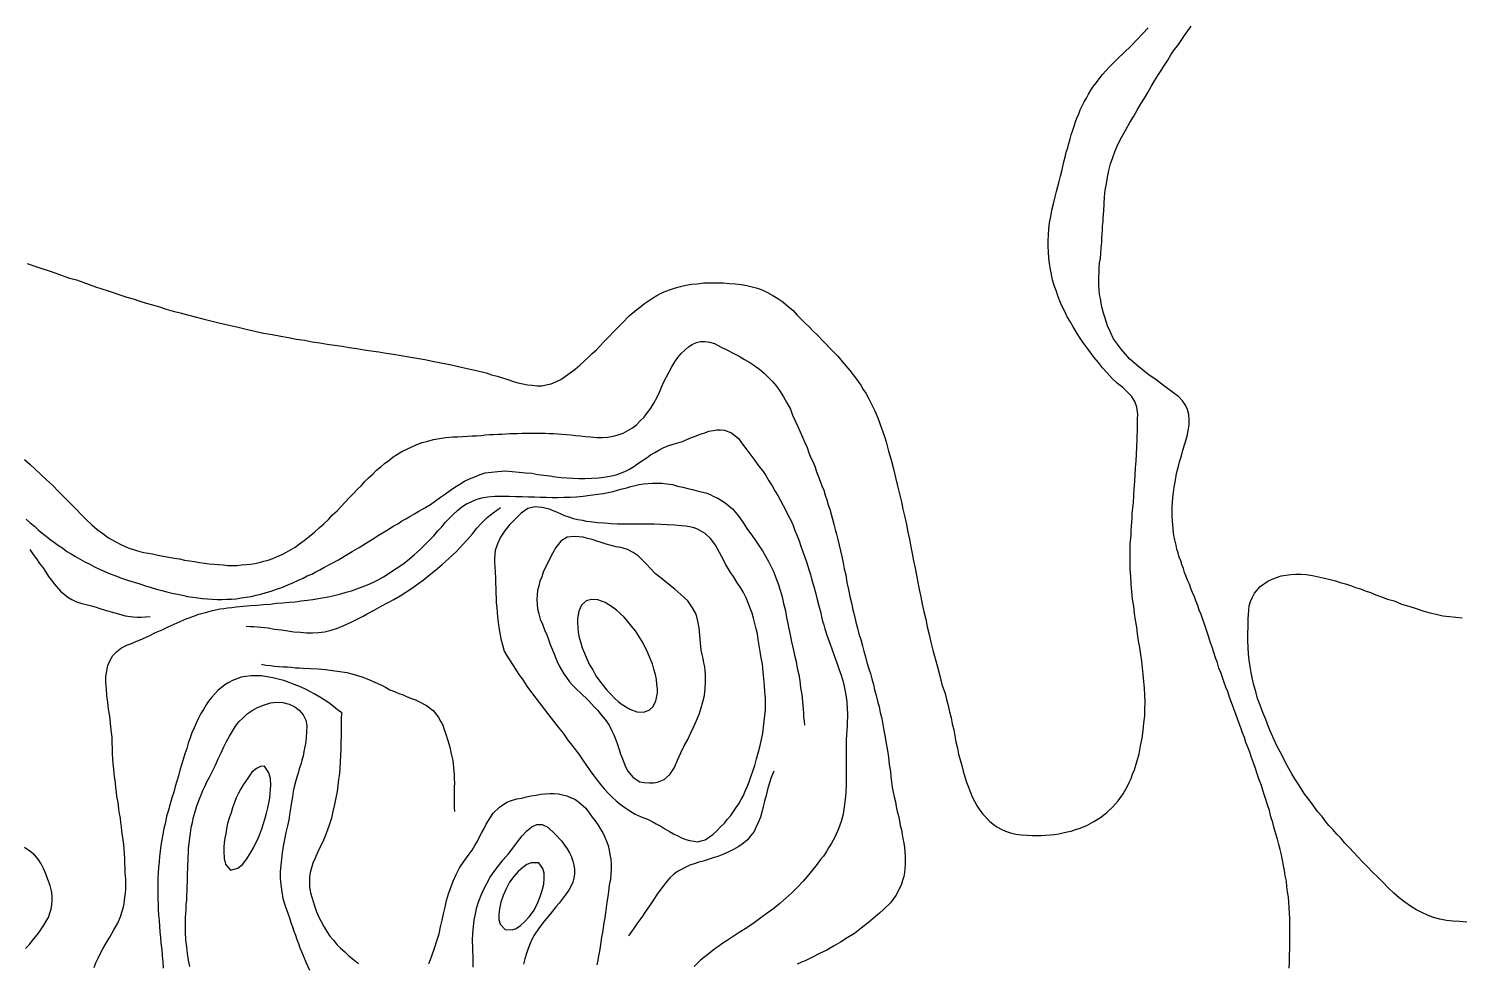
# Model space of a CAD drawing. Header units: inches. Extents: x 401374 to 405300, y 6332180 to 6336621.
# Drawn here: x 403491.3 to 403869.3, y 6334840.5 to 6335087.1 of the extents above; entities that cross this region are included whole.
import ezdxf

# ---------------------------------------------------------------- set-up
doc = ezdxf.new("R2010")
doc.units = ezdxf.units.IN
doc.header["$MEASUREMENT"] = 0

msp = doc.modelspace()

# ---------------------------------------------------------------- linework, layer by layer
for points in [[(403490.9, 6335025.1), (403492.9, 6335024.4), (403494.8, 6335023.8), (403496.7, 6335023.2), (403498.5, 6335022.6), (403500.4, 6335021.9), (403502.1, 6335021.3), (403503.9, 6335020.8), (403505.6, 6335020.2), (403507.3, 6335019.6), (403508.9, 6335019), (403510.6, 6335018.5), (403512.3, 6335017.9), (403513.9, 6335017.4), (403515.6, 6335016.8), (403517.2, 6335016.3), (403518.9, 6335015.8), (403520.6, 6335015.2), (403522.3, 6335014.7), (403524, 6335014.2), (403525.8, 6335013.7), (403527.6, 6335013.1), (403529.4, 6335012.6), (403531.3, 6335012.1), (403533.2, 6335011.6), (403535.2, 6335011.1), (403537.3, 6335010.5), (403539.4, 6335010), (403541.5, 6335009.5), (403543.8, 6335009), (403546.2, 6335008.4), (403548.7, 6335007.8), (403551, 6335007.3), (403553.3, 6335006.8), (403555.6, 6335006.4), (403557.8, 6335006), (403559.9, 6335005.6), (403562, 6335005.2), (403564.1, 6335004.9), (403566.1, 6335004.5), (403568.1, 6335004.2), (403570.1, 6335003.9), (403572, 6335003.6), (403574, 6335003.3), (403575.9, 6335003), (403577.9, 6335002.7), (403579.8, 6335002.4), (403581.7, 6335002.1), (403583.7, 6335001.8), (403585.6, 6335001.5), (403587.6, 6335001.2), (403589.6, 6335000.9), (403591.6, 6335000.5), (403593.7, 6335000.2), (403595.8, 6334999.8), (403597.9, 6334999.4), (403600.1, 6334998.9), (403602.4, 6334998.5), (403604.7, 6334998), (403607, 6334997.4), (403609.5, 6334996.9), (403612, 6334996.3), (403613.4, 6334995.8), (403614.9, 6334995.4), (403616.3, 6334995), (403617.7, 6334994.5), (403619, 6334994.1), (403620.4, 6334993.7), (403621.7, 6334993.4), (403622.9, 6334993.1), (403624.2, 6334993), (403625.5, 6334992.9), (403626.7, 6334992.9), (403627.9, 6334993.1), (403629.2, 6334993.4), (403630.4, 6334993.9), (403631.7, 6334994.5), (403633, 6334995.4), (403634.2, 6334996.3), (403635.5, 6334997.3), (403636.7, 6334998.3), (403637.8, 6334999.3), (403639, 6335000.4), (403640, 6335001.4), (403641.1, 6335002.4), (403642.1, 6335003.4), (403643.1, 6335004.5), (403644.1, 6335005.5), (403646, 6335007.5), (403647.9, 6335009.4), (403649.8, 6335011.3), (403651.8, 6335013), (403652.8, 6335013.8), (403653.8, 6335014.6), (403654.9, 6335015.3), (403655.9, 6335016), (403657.1, 6335016.7), (403658.2, 6335017.3), (403659.4, 6335017.8), (403660.7, 6335018.3), (403662, 6335018.7), (403663.3, 6335019.1), (403664.7, 6335019.4), (403666.2, 6335019.7), (403667.7, 6335019.8), (403669.4, 6335020), (403671.2, 6335020), (403672.9, 6335020), (403674.6, 6335020), (403676.2, 6335019.9), (403677.8, 6335019.8), (403679.3, 6335019.6), (403680.8, 6335019.3), (403682.2, 6335019), (403683.6, 6335018.6), (403685, 6335018.1), (403686.3, 6335017.5), (403687.7, 6335016.7), (403689, 6335015.9), (403690.3, 6335015), (403691.6, 6335013.9), (403693, 6335012.7), (403694.1, 6335011.5), (403695.2, 6335010.4), (403696.2, 6335009.4), (403697.3, 6335008.4), (403698.3, 6335007.3), (403699.3, 6335006.4), (403701.2, 6335004.4), (403703, 6335002.5), (403704.8, 6335000.7), (403706.4, 6334998.8), (403708, 6334996.9), (403709.5, 6334995), (403710.2, 6334994), (403710.9, 6334993), (403711.5, 6334991.9), (403712.2, 6334990.9), (403712.8, 6334989.8), (403713.4, 6334988.6), (403714, 6334987.5), (403714.6, 6334986.3), (403715.1, 6334985), (403715.6, 6334983.7), (403716.1, 6334982.4), (403716.6, 6334981), (403717.1, 6334979.5), (403717.6, 6334978.1), (403718.2, 6334975.6), (403718.9, 6334973.3), (403719.5, 6334971), (403720, 6334968.7), (403720.6, 6334966.5), (403721.1, 6334964.4), (403721.6, 6334962.3), (403722, 6334960.3), (403722.5, 6334958.2), (403722.9, 6334956.3), (403723.3, 6334954.3), (403723.7, 6334952.4), (403724.1, 6334950.4), (403724.4, 6334948.6), (403724.8, 6334946.7), (403725.2, 6334944.8), (403725.6, 6334942.9), (403725.9, 6334941), (403726.3, 6334939.1), (403726.7, 6334937.2), (403727.1, 6334935.3), (403727.5, 6334933.3), (403728, 6334931.3), (403728.4, 6334929.3), (403728.9, 6334927.3), (403729.4, 6334925.2), (403729.9, 6334923.1), (403730.5, 6334920.9), (403731.1, 6334918.7), (403731.7, 6334916.4), (403732.3, 6334914.1), (403733.1, 6334911.7), (403733.5, 6334910.1), (403733.9, 6334908.5), (403734.3, 6334906.9), (403734.7, 6334905.3), (403735, 6334903.7), (403735.4, 6334902.1), (403735.7, 6334900.5), (403736, 6334898.9), (403736.4, 6334897.3), (403736.7, 6334895.7), (403737.1, 6334894.2), (403737.5, 6334892.7), (403737.9, 6334891.2), (403738.3, 6334889.7), (403738.8, 6334888.3), (403739.3, 6334887), (403739.8, 6334885.6), (403740.3, 6334884.4), (403741, 6334883.1), (403741.6, 6334882), (403742.3, 6334880.9), (403743.1, 6334879.9), (403744.8, 6334878), (403745.8, 6334877.2), (403746.8, 6334876.5), (403747.9, 6334875.9), (403749.1, 6334875.4), (403750.4, 6334874.9), (403751.8, 6334874.6), (403753.3, 6334874.4), (403754.9, 6334874.3), (403756.1, 6334874.2), (403757.3, 6334874.2), (403758.5, 6334874.2), (403759.7, 6334874.3), (403760.9, 6334874.4), (403762, 6334874.5), (403763.1, 6334874.7), (403764.2, 6334874.9), (403765.3, 6334875.2), (403766.4, 6334875.4), (403767.5, 6334875.8), (403768.5, 6334876.1), (403770.5, 6334876.9), (403772.4, 6334877.9), (403774.1, 6334879), (403775.8, 6334880.3), (403777.4, 6334881.8), (403778.8, 6334883.4), (403780.1, 6334885.2), (403781.2, 6334887.1), (403781.7, 6334888.2), (403782.2, 6334889.3), (403782.6, 6334890.4), (403783.1, 6334891.6), (403783.7, 6334893.7), (403784.3, 6334895.8), (403784.7, 6334897.9), (403785.1, 6334899.9), (403785.4, 6334901.9), (403785.6, 6334903.9), (403785.8, 6334905.8), (403785.8, 6334907.6), (403785.9, 6334909.5), (403785.8, 6334911.3), (403785.7, 6334913.1), (403785.6, 6334914.9), (403785.4, 6334916.7), (403785.2, 6334918.5), (403785, 6334920.2), (403784.8, 6334922), (403784.5, 6334923.8), (403784.2, 6334925.6), (403783.9, 6334927.4), (403783.7, 6334929.2), (403783.4, 6334931), (403783.1, 6334932.8), (403782.9, 6334934.7), (403782.6, 6334936.6), (403782.4, 6334938.6), (403782.2, 6334940.5), (403782.1, 6334942.6), (403782, 6334944.6), (403782, 6334946.8), (403782, 6334948.9), (403782, 6334951.2), (403782.2, 6334953.5), (403782.2, 6334954.6), (403782.3, 6334955.8), (403782.4, 6334956.9), (403782.5, 6334957.9), (403782.5, 6334959), (403782.6, 6334960), (403782.8, 6334962), (403782.9, 6334963.9), (403783, 6334965.7), (403783.2, 6334967.6), (403783.3, 6334969.4), (403783.4, 6334971.2), (403783.5, 6334973), (403783.6, 6334974.8), (403783.7, 6334976.8), (403783.8, 6334978.7), (403783.8, 6334979.8), (403783.9, 6334980.8), (403783.9, 6334981.9), (403783.9, 6334983), (403783.9, 6334984.2), (403784, 6334985.4), (403783.7, 6334987.2), (403783.2, 6334988.7), (403782.3, 6334990.1), (403781.2, 6334991.3), (403780, 6334992.4), (403778.6, 6334993.5), (403777.2, 6334994.8), (403775.9, 6334996.3), (403774.7, 6334997.6), (403773.6, 6334999), (403772.5, 6335000.3), (403771.5, 6335001.7), (403770.5, 6335003), (403769.5, 6335004.4), (403768.6, 6335005.7), (403767.7, 6335007.1), (403766.9, 6335008.4), (403766.1, 6335009.8), (403765.3, 6335011.1), (403764.7, 6335012.5), (403764, 6335013.8), (403763.4, 6335015.2), (403762.9, 6335016.6), (403762.4, 6335018), (403761.9, 6335019.3), (403761.5, 6335020.8), (403761.2, 6335022.2), (403760.9, 6335023.6), (403760.7, 6335025.1), (403760.5, 6335026.6), (403760.4, 6335028.1), (403760.3, 6335029.6), (403760.3, 6335031.1), (403760.4, 6335032.7), (403760.5, 6335034.3), (403760.7, 6335035.9), (403761, 6335037.5), (403761.3, 6335039.2), (403761.7, 6335040.9), (403762.2, 6335042.7), (403762.5, 6335044.1), (403762.9, 6335045.5), (403763.2, 6335046.8), (403763.6, 6335048.2), (403763.9, 6335049.5), (403764.2, 6335050.7), (403764.5, 6335052), (403764.8, 6335053.2), (403765.1, 6335054.5), (403765.5, 6335055.7), (403765.8, 6335056.8), (403766.1, 6335058), (403766.4, 6335059.1), (403766.8, 6335060.3), (403767.2, 6335061.4), (403767.5, 6335062.5), (403767.9, 6335063.5), (403768.4, 6335064.6), (403768.8, 6335065.7), (403769.3, 6335066.7), (403769.8, 6335067.8), (403770.4, 6335068.8), (403771, 6335069.8), (403771.6, 6335070.9), (403772.3, 6335071.9), (403773.1, 6335072.9), (403773.8, 6335073.9), (403774.7, 6335075), (403775.5, 6335076), (403776.5, 6335077), (403777.5, 6335078), (403778.6, 6335079.1), (403780.4, 6335080.8), (403782.1, 6335082.5), (403783.8, 6335084.2), (403785.3, 6335085.8), (403786.7, 6335087.3)], [(403823.9, 6334839.2), (403824, 6334840.9), (403824, 6334842.7), (403824.1, 6334844.4), (403824.1, 6334846), (403824.1, 6334847.6), (403824.1, 6334849.2), (403824.1, 6334850.8), (403824.1, 6334852.3), (403824, 6334853.7), (403823.9, 6334855.2), (403823.8, 6334856.6), (403823.7, 6334858), (403823.5, 6334859.4), (403823.3, 6334860.8), (403823.2, 6334862.2), (403822.9, 6334863.6), (403822.7, 6334865), (403822.4, 6334866.3), (403822.2, 6334867.7), (403821.9, 6334869.1), (403821.5, 6334870.5), (403821.2, 6334871.9), (403820.8, 6334873.3), (403820.4, 6334874.7), (403820, 6334876.2), (403819.6, 6334877.7), (403819.1, 6334879.2), (403818.7, 6334880.8), (403818.2, 6334882.3), (403817.7, 6334884), (403817.1, 6334885.6), (403816.6, 6334887.4), (403816, 6334888.9), (403815.5, 6334890.5), (403815, 6334891.9), (403814.5, 6334893.4), (403814, 6334894.8), (403813.5, 6334896.2), (403813, 6334897.5), (403812.5, 6334898.8), (403812.1, 6334900.1), (403811.6, 6334901.3), (403811.2, 6334902.6), (403810.7, 6334903.8), (403810.3, 6334905), (403809.8, 6334906.2), (403809.4, 6334907.4), (403809, 6334908.6), (403808.5, 6334909.8), (403808.1, 6334911), (403807.7, 6334912.2), (403807.2, 6334913.4), (403806.8, 6334914.6), (403806.3, 6334915.9), (403805.9, 6334917.2), (403805.4, 6334918.4), (403805, 6334919.8), (403804.5, 6334921.1), (403804, 6334922.5), (403803.6, 6334923.9), (403803.1, 6334925.3), (403802.6, 6334926.8), (403802.1, 6334928.4), (403801.6, 6334930), (403801.1, 6334931.2), (403800.7, 6334932.5), (403800.2, 6334933.7), (403799.8, 6334934.9), (403799.3, 6334936.1), (403798.9, 6334937.2), (403798.4, 6334938.3), (403798, 6334939.4), (403797.6, 6334940.5), (403797.1, 6334941.6), (403796.7, 6334942.6), (403796.3, 6334943.6), (403796, 6334944.7), (403795.6, 6334945.7), (403795.3, 6334946.7), (403794.9, 6334947.7), (403794.6, 6334948.8), (403794.3, 6334949.8), (403794.1, 6334950.8), (403793.8, 6334951.9), (403793.6, 6334952.9), (403793.4, 6334954), (403793.3, 6334955.1), (403793.2, 6334956.2), (403793.1, 6334957.3), (403793, 6334958.5), (403793, 6334959.6), (403793, 6334960.9), (403793.1, 6334962.1), (403793.2, 6334963.4), (403793.4, 6334964.7), (403793.6, 6334966.1), (403793.9, 6334968), (403794.2, 6334969.7), (403794.6, 6334971.3), (403795, 6334972.8), (403795.5, 6334974.4), (403795.9, 6334975.9), (403796.4, 6334977.6), (403797, 6334979.6), (403797.3, 6334981.1), (403797.5, 6334982.5), (403797.5, 6334983.9), (403797.4, 6334985.3), (403797.1, 6334986.6), (403796.6, 6334987.8), (403795.8, 6334988.9), (403794.8, 6334990), (403793.1, 6334991.2), (403791.5, 6334992.4), (403790, 6334993.6), (403788.5, 6334994.7), (403787, 6334995.7), (403785.6, 6334996.8), (403784.3, 6334997.8), (403783, 6334998.9), (403781.8, 6335000), (403780.7, 6335001.2), (403779.6, 6335002.5), (403778.6, 6335003.9), (403777.6, 6335005.3), (403776.8, 6335007), (403776, 6335008.7), (403775.4, 6335010.7), (403774.9, 6335012), (403774.6, 6335013.4), (403774.3, 6335014.6), (403774.1, 6335015.9), (403773.9, 6335017), (403773.8, 6335018.2), (403773.7, 6335019.4), (403773.7, 6335020.5), (403773.7, 6335021.7), (403773.8, 6335022.8), (403773.8, 6335024), (403773.9, 6335025.3), (403774.1, 6335026.5), (403774.2, 6335027.9), (403774.3, 6335029.3), (403774.5, 6335030.8), (403774.5, 6335031.9), (403774.6, 6335033), (403774.7, 6335034), (403774.7, 6335035.1), (403774.8, 6335036.1), (403774.8, 6335037.1), (403775, 6335039), (403775.1, 6335040.9), (403775.2, 6335042.7), (403775.4, 6335044.5), (403775.7, 6335046.2), (403776, 6335047.9), (403776.3, 6335049.7), (403776.8, 6335051.4), (403777.4, 6335053.1), (403778, 6335054.9), (403778.8, 6335056.7), (403779.8, 6335058.6), (403780.9, 6335060.6), (403781.9, 6335062.3), (403782.9, 6335064), (403783.8, 6335065.6), (403784.8, 6335067.3), (403785.7, 6335068.8), (403786.6, 6335070.3), (403787.5, 6335071.8), (403788.4, 6335073.3), (403789.3, 6335074.7), (403790.1, 6335076.1), (403791, 6335077.5), (403791.9, 6335078.8), (403792.7, 6335080.2), (403793.6, 6335081.5), (403794.5, 6335082.7), (403795.4, 6335084), (403796.3, 6335085.3), (403797.2, 6335086.5), (403798.1, 6335087.8)], [(403490.2, 6334973.4), (403491.6, 6334972.2), (403493, 6334970.9), (403494.5, 6334969.5), (403496, 6334968.1), (403497.6, 6334966.7), (403499.2, 6334965), (403500.8, 6334963.4), (403502.3, 6334961.8), (403503.8, 6334960.3), (403505.2, 6334958.9), (403506.6, 6334957.5), (403508, 6334956.2), (403509.4, 6334955), (403510.9, 6334953.9), (403512.4, 6334952.8), (403514.1, 6334951.8), (403515.8, 6334950.9), (403517.6, 6334950.1), (403519.5, 6334949.5), (403520.6, 6334949.2), (403521.7, 6334948.9), (403522.8, 6334948.7), (403524, 6334948.5), (403525.4, 6334948.2), (403526.9, 6334947.9), (403528.3, 6334947.7), (403529.7, 6334947.4), (403531.1, 6334947.2), (403532.4, 6334946.9), (403533.7, 6334946.7), (403535.1, 6334946.5), (403536.4, 6334946.3), (403537.7, 6334946.1), (403538.9, 6334945.9), (403540.2, 6334945.8), (403541.4, 6334945.7), (403542.6, 6334945.6), (403543.9, 6334945.5), (403545.1, 6334945.5), (403546.3, 6334945.5), (403547.5, 6334945.6), (403548.7, 6334945.7), (403549.8, 6334945.8), (403551, 6334946), (403552.2, 6334946.3), (403553.4, 6334946.6), (403554.5, 6334946.9), (403555.7, 6334947.3), (403556.9, 6334947.8), (403558, 6334948.3), (403559.2, 6334948.9), (403560.4, 6334949.6), (403561.6, 6334950.3), (403562.8, 6334951.2), (403564, 6334952.1), (403565.3, 6334953.1), (403566.7, 6334954.3), (403568, 6334955.4), (403569.2, 6334956.5), (403570.4, 6334957.6), (403571.5, 6334958.8), (403572.7, 6334959.9), (403573.8, 6334961), (403574.8, 6334962.2), (403575.9, 6334963.3), (403576.9, 6334964.4), (403578, 6334965.5), (403579, 6334966.5), (403580, 6334967.6), (403581, 6334968.6), (403582.1, 6334969.6), (403583.1, 6334970.6), (403584.2, 6334971.5), (403585.2, 6334972.4), (403586.3, 6334973.2), (403587.5, 6334974.1), (403588.6, 6334974.8), (403589.8, 6334975.5), (403591.1, 6334976.2), (403592.4, 6334976.8), (403593.7, 6334977.4), (403595.1, 6334977.9), (403596.6, 6334978.3), (403598.1, 6334978.7), (403599.7, 6334979), (403601.4, 6334979.2), (403603.2, 6334979.4), (403604.5, 6334979.4), (403605.8, 6334979.5), (403607.1, 6334979.6), (403608.3, 6334979.7), (403609.5, 6334979.7), (403610.7, 6334979.8), (403611.8, 6334979.9), (403612.9, 6334980), (403614, 6334980), (403615.1, 6334980.1), (403616.2, 6334980.1), (403617.2, 6334980.2), (403618.3, 6334980.3), (403619.3, 6334980.3), (403620.3, 6334980.3), (403621.4, 6334980.4), (403622.4, 6334980.4), (403623.4, 6334980.4), (403624.4, 6334980.4), (403625.5, 6334980.4), (403626.5, 6334980.4), (403627.6, 6334980.4), (403628.7, 6334980.3), (403629.8, 6334980.3), (403630.9, 6334980.2), (403632, 6334980.1), (403633.2, 6334980), (403634.4, 6334979.9), (403635.6, 6334979.8), (403636.9, 6334979.7), (403638.2, 6334979.5), (403639.6, 6334979.4), (403641.1, 6334979.2), (403642.7, 6334979.2), (403644.1, 6334979.3), (403645.5, 6334979.6), (403646.9, 6334979.9), (403648.2, 6334980.4), (403649.4, 6334981.1), (403650.6, 6334981.8), (403651.7, 6334982.6), (403652.7, 6334983.6), (403653.7, 6334984.6), (403654.6, 6334985.8), (403655.5, 6334987), (403656.3, 6334988.3), (403657.1, 6334989.7), (403657.8, 6334991.2), (403658.3, 6334992.5), (403658.9, 6334993.9), (403659.6, 6334995.2), (403660.3, 6334996.6), (403661, 6334997.9), (403661.8, 6334999.2), (403662.6, 6335000.3), (403663.5, 6335001.4), (403665.4, 6335003.2), (403666.4, 6335003.8), (403667.5, 6335004.3), (403668.6, 6335004.6), (403669.7, 6335004.6), (403671, 6335004.4), (403672.3, 6335004), (403674, 6335003.1), (403675.7, 6335002.3), (403677.2, 6335001.5), (403678.8, 6335000.7), (403680.2, 6334999.8), (403681.6, 6334999), (403682.9, 6334998.1), (403684.2, 6334997.2), (403685.4, 6334996.2), (403686.5, 6334995.1), (403687.6, 6334994), (403688.6, 6334992.8), (403689.6, 6334991.4), (403690.5, 6334990), (403691.4, 6334988.4), (403692.3, 6334986.7), (403692.9, 6334985.1), (403693.6, 6334983.6), (403694.3, 6334982.1), (403694.9, 6334980.7), (403695.5, 6334979.3), (403696.1, 6334977.9), (403696.7, 6334976.6), (403697.2, 6334975.2), (403697.7, 6334973.9), (403698.3, 6334972.7), (403698.8, 6334971.4), (403699.2, 6334970.2), (403699.7, 6334968.9), (403700.2, 6334967.7), (403700.6, 6334966.5), (403701.1, 6334965.3), (403701.5, 6334964), (403701.9, 6334962.8), (403702.3, 6334961.5), (403702.7, 6334960.3), (403703.1, 6334959), (403703.4, 6334957.7), (403703.8, 6334956.4), (403704.1, 6334955), (403704.5, 6334953.7), (403704.8, 6334952.3), (403705.2, 6334950.8), (403705.5, 6334949.3), (403705.9, 6334947.8), (403706.2, 6334946.2), (403706.5, 6334944.6), (403706.9, 6334943), (403707.2, 6334941), (403707.6, 6334939.1), (403708, 6334937.3), (403708.4, 6334935.6), (403708.8, 6334933.8), (403709.2, 6334932.2), (403709.6, 6334930.5), (403710, 6334928.9), (403710.4, 6334927.4), (403710.9, 6334925.9), (403711.3, 6334924.3), (403711.7, 6334922.9), (403712.1, 6334921.4), (403712.5, 6334919.9), (403712.9, 6334918.5), (403713.4, 6334917), (403713.8, 6334915.6), (403714.2, 6334914.1), (403714.5, 6334912.7), (403714.9, 6334911.2), (403715.3, 6334909.7), (403715.7, 6334908.2), (403716, 6334906.7), (403716.4, 6334905.1), (403716.7, 6334903.5), (403717, 6334901.9), (403717.3, 6334900.2), (403717.6, 6334898.5), (403717.9, 6334896.7), (403718.2, 6334894.9), (403718.4, 6334893), (403718.7, 6334891.1), (403718.8, 6334889.7), (403719, 6334888.4), (403719.2, 6334887), (403719.4, 6334885.7), (403719.7, 6334884.4), (403720, 6334883.1), (403720.2, 6334881.9), (403720.5, 6334880.6), (403720.8, 6334879.4), (403721.1, 6334878.1), (403721.3, 6334876.9), (403721.6, 6334875.7), (403721.8, 6334874.5), (403722, 6334873.4), (403722.2, 6334872.2), (403722.4, 6334871.1), (403722.5, 6334869.9), (403722.6, 6334868.8), (403722.6, 6334867.7), (403722.6, 6334866.6), (403722.5, 6334865.5), (403722.4, 6334864.5), (403722.2, 6334863.4), (403721.9, 6334862.4), (403721.6, 6334861.4), (403721.2, 6334860.4), (403720.1, 6334858.4), (403718.7, 6334856.5), (403716.9, 6334854.7), (403715.8, 6334853.7), (403714.8, 6334852.9), (403712.9, 6334851.3), (403711, 6334849.8), (403709.2, 6334848.4), (403707.3, 6334847.2), (403705.5, 6334846.1), (403703.7, 6334845), (403701.9, 6334844), (403700, 6334843.1), (403698.1, 6334842.1), (403696.2, 6334841.2), (403695.2, 6334840.8), (403694.1, 6334840.3)], [(403490.6, 6334957.7), (403491.7, 6334956.7), (403492.8, 6334955.8), (403493.8, 6334954.9), (403494.9, 6334954), (403495.9, 6334953.2), (403497, 6334952.3), (403498.1, 6334951.5), (403499.2, 6334950.7), (403500.3, 6334950), (403501.4, 6334949.2), (403502.5, 6334948.5), (403503.7, 6334947.8), (403504.9, 6334947.1), (403506.1, 6334946.4), (403507.4, 6334945.8), (403508.7, 6334945.1), (403510, 6334944.5), (403511.4, 6334943.9), (403512.8, 6334943.3), (403514.3, 6334942.7), (403515.8, 6334942.1), (403517.4, 6334941.6), (403519.1, 6334941.1), (403520.6, 6334940.6), (403522.1, 6334940.1), (403523.6, 6334939.7), (403525, 6334939.2), (403526.4, 6334938.9), (403527.8, 6334938.5), (403529.2, 6334938.2), (403530.6, 6334937.9), (403531.9, 6334937.6), (403533.2, 6334937.3), (403534.6, 6334937.1), (403535.9, 6334936.9), (403537.2, 6334936.8), (403538.5, 6334936.7), (403539.7, 6334936.6), (403541, 6334936.5), (403542.3, 6334936.5), (403543.6, 6334936.6), (403544.8, 6334936.6), (403546.1, 6334936.7), (403547.4, 6334936.9), (403548.7, 6334937.1), (403550, 6334937.3), (403551.3, 6334937.6), (403552.6, 6334937.9), (403554, 6334938.3), (403555.3, 6334938.7), (403556.7, 6334939.2), (403558.1, 6334939.7), (403559.5, 6334940.3), (403561, 6334940.9), (403562.5, 6334941.6), (403563.7, 6334942.1), (403564.8, 6334942.7), (403566, 6334943.2), (403567.1, 6334943.8), (403568.1, 6334944.3), (403569.2, 6334944.9), (403571.2, 6334946), (403573.1, 6334947), (403574.9, 6334948.1), (403576.7, 6334949.2), (403578.5, 6334950.2), (403580.2, 6334951.3), (403582, 6334952.4), (403583.8, 6334953.6), (403585.7, 6334954.7), (403587.7, 6334955.9), (403588.7, 6334956.5), (403589.7, 6334957.2), (403590.8, 6334957.8), (403591.9, 6334958.4), (403593.1, 6334959.1), (403594.3, 6334959.8), (403595.8, 6334960.7), (403597.3, 6334961.6), (403598.7, 6334962.5), (403600, 6334963.5), (403601.3, 6334964.4), (403602.6, 6334965.3), (403603.8, 6334966.1), (403605.1, 6334966.9), (403606.3, 6334967.7), (403607.6, 6334968.3), (403609, 6334968.9), (403610.4, 6334969.5), (403611.8, 6334969.9), (403613.4, 6334970.1), (403615.1, 6334970.3), (403617, 6334970.4), (403618.9, 6334970.3), (403620.7, 6334970.1), (403622.4, 6334969.9), (403624.1, 6334969.8), (403625.7, 6334969.5), (403627.2, 6334969.3), (403628.8, 6334969.1), (403630.3, 6334968.9), (403631.8, 6334968.7), (403633.3, 6334968.6), (403634.9, 6334968.5), (403636.5, 6334968.4), (403638.1, 6334968.4), (403639.9, 6334968.5), (403641.7, 6334968.6), (403643.7, 6334968.9), (403645.1, 6334969.1), (403646.3, 6334969.4), (403647.5, 6334969.8), (403648.6, 6334970.3), (403649.7, 6334970.8), (403650.7, 6334971.4), (403652.6, 6334972.7), (403654.5, 6334974), (403655.4, 6334974.7), (403656.5, 6334975.3), (403657.6, 6334975.9), (403658.7, 6334976.5), (403660, 6334977), (403661.4, 6334977.5), (403662.6, 6334977.8), (403663.8, 6334978.2), (403665, 6334978.7), (403666.2, 6334979.2), (403667.4, 6334979.7), (403668.5, 6334980.1), (403669.7, 6334980.5), (403670.8, 6334980.9), (403671.9, 6334981.1), (403672.9, 6334981.3), (403673.9, 6334981.3), (403674.9, 6334981.2), (403676.8, 6334980.5), (403678.6, 6334979), (403679.7, 6334977.5), (403680.8, 6334976), (403681.9, 6334974.6), (403682.9, 6334973.2), (403683.9, 6334971.8), (403684.9, 6334970.5), (403685.8, 6334969.2), (403686.6, 6334967.8), (403687.5, 6334966.5), (403688.2, 6334965.2), (403689, 6334963.9), (403689.7, 6334962.6), (403690.4, 6334961.3), (403691.1, 6334960), (403691.7, 6334958.7), (403692.4, 6334957.4), (403693, 6334956), (403693.5, 6334954.7), (403694.1, 6334953.3), (403694.6, 6334952), (403695.1, 6334950.6), (403695.6, 6334949.1), (403696.1, 6334947.7), (403696.6, 6334946.2), (403697.1, 6334944.7), (403697.6, 6334943.1), (403698, 6334941.6), (403698.5, 6334939.9), (403698.9, 6334938.3), (403699.4, 6334936.5), (403699.8, 6334934.8), (403700.3, 6334933), (403700.5, 6334931.9), (403700.8, 6334930.8), (403701.1, 6334929.8), (403701.4, 6334928.8), (403702, 6334926.8), (403702.7, 6334925), (403703.3, 6334923.2), (403703.9, 6334921.5), (403704.6, 6334919.8), (403705.1, 6334918.2), (403705.7, 6334916.5), (403706.2, 6334914.8), (403706.6, 6334913.1), (403706.9, 6334911.3), (403707.2, 6334909.5), (403707.3, 6334907.5), (403707.4, 6334906.5), (403707.4, 6334905.4), (403707.3, 6334904.4), (403707.3, 6334903.3), (403707.2, 6334902), (403707.1, 6334900.8), (403707, 6334899.6), (403707, 6334898.4), (403707, 6334897.2), (403707, 6334896.1), (403707, 6334895), (403707, 6334893.9), (403707, 6334892.8), (403707, 6334891.8), (403707, 6334890.7), (403707, 6334889.7), (403707, 6334888.7), (403707, 6334887.7), (403706.9, 6334885.7), (403706.8, 6334883.7), (403706.5, 6334881.8), (403706.2, 6334879.9), (403705.7, 6334877.9), (403705, 6334876), (403704.1, 6334874), (403703.6, 6334873), (403703.1, 6334872), (403702.4, 6334871), (403701.8, 6334870), (403701, 6334868.8), (403700.2, 6334867.8), (403699.4, 6334866.7), (403698.7, 6334865.8), (403697.2, 6334863.9), (403695.7, 6334862.2), (403694.2, 6334860.6), (403692.7, 6334859.1), (403691.1, 6334857.7), (403689.5, 6334856.3), (403687.9, 6334855), (403686.2, 6334853.7), (403684.5, 6334852.5), (403682.7, 6334851.2), (403680.8, 6334849.9), (403678.8, 6334848.6), (403677.7, 6334847.9), (403676.7, 6334847.2), (403675.6, 6334846.5), (403674.5, 6334845.8), (403673.4, 6334845), (403672.4, 6334844.3), (403670.5, 6334842.8), (403668.6, 6334841.3), (403666.9, 6334839.7)], [(403508.6, 6334839.4), (403509, 6334840.6), (403509.6, 6334841.9), (403510.3, 6334843.2), (403510.9, 6334844.3), (403511.5, 6334845.4), (403512.1, 6334846.4), (403512.7, 6334847.4), (403513.8, 6334849.3), (403514.8, 6334851.1), (403515.6, 6334853), (403515.9, 6334854), (403516.2, 6334855.1), (403516.5, 6334856.2), (403516.6, 6334857.3), (403516.8, 6334858.5), (403516.9, 6334859.9), (403516.9, 6334861.3), (403516.9, 6334862.8), (403516.8, 6334864.2), (403516.8, 6334865.5), (403516.7, 6334866.9), (403516.7, 6334868.2), (403516.6, 6334869.4), (403516.5, 6334870.7), (403516.4, 6334871.9), (403516.2, 6334873.1), (403516.1, 6334874.2), (403515.9, 6334875.4), (403515.8, 6334876.6), (403515.6, 6334877.7), (403515.5, 6334878.8), (403515.3, 6334880), (403515.1, 6334881.1), (403515, 6334882.2), (403514.8, 6334883.4), (403514.6, 6334884.5), (403514.5, 6334885.7), (403514.3, 6334886.9), (403514.2, 6334888.1), (403514, 6334889.3), (403513.9, 6334890.5), (403513.8, 6334891.8), (403513.6, 6334893.1), (403513.5, 6334894.4), (403513.4, 6334895.8), (403513.4, 6334897.2), (403513.3, 6334898.7), (403513.3, 6334900.2), (403513.1, 6334902), (403512.9, 6334903.9), (403512.7, 6334905.7), (403512.4, 6334907.6), (403512.2, 6334909.4), (403511.9, 6334911.2), (403511.8, 6334912.9), (403511.7, 6334914.6), (403511.7, 6334916.2), (403511.9, 6334917.7), (403512.2, 6334919.1), (403512.8, 6334920.5), (403513.5, 6334921.7), (403514.5, 6334922.7), (403515.8, 6334923.7), (403517.4, 6334924.5), (403518.4, 6334924.9), (403519.4, 6334925.3), (403521.3, 6334926.1), (403523.1, 6334926.9), (403524.8, 6334927.8), (403526.5, 6334928.5), (403528.1, 6334929.3), (403529.7, 6334930), (403531.3, 6334930.7), (403532.9, 6334931.4), (403534.6, 6334932), (403536.2, 6334932.6), (403538, 6334933.1), (403539.8, 6334933.6), (403541.8, 6334934), (403542.8, 6334934.1), (403543.8, 6334934.3), (403544.9, 6334934.4), (403546.1, 6334934.6), (403547.9, 6334934.7), (403549.8, 6334934.9), (403551.6, 6334935), (403553.3, 6334935.2), (403555, 6334935.3), (403556.7, 6334935.5), (403558.4, 6334935.6), (403560, 6334935.8), (403561.6, 6334935.9), (403563.2, 6334936.1), (403564.8, 6334936.3), (403566.3, 6334936.5), (403567.8, 6334936.8), (403569.3, 6334937), (403570.8, 6334937.3), (403572.3, 6334937.6), (403573.7, 6334938), (403575.1, 6334938.4), (403576.5, 6334938.8), (403577.9, 6334939.3), (403579.3, 6334939.8), (403580.7, 6334940.4), (403582.1, 6334941), (403583.5, 6334941.7), (403584.9, 6334942.5), (403586.2, 6334943.3), (403587.6, 6334944.2), (403589, 6334945.1), (403590.4, 6334946.1), (403591.8, 6334947.2), (403593.1, 6334948.4), (403594.6, 6334949.7), (403595.8, 6334950.9), (403597, 6334952.1), (403598.2, 6334953.3), (403599.3, 6334954.6), (403600.3, 6334955.7), (403601.3, 6334956.9), (403602.4, 6334958), (403603.4, 6334959), (403604.5, 6334960), (403605.6, 6334960.9), (403606.8, 6334961.7), (403608.1, 6334962.3), (403609.4, 6334962.9), (403610.9, 6334963.3), (403612.5, 6334963.6), (403614.3, 6334963.8), (403616.2, 6334963.8), (403618.1, 6334963.8), (403619.8, 6334963.7), (403621.5, 6334963.7), (403623.2, 6334963.6), (403624.8, 6334963.6), (403626.3, 6334963.5), (403627.9, 6334963.5), (403629.4, 6334963.4), (403630.9, 6334963.4), (403632.5, 6334963.5), (403634.2, 6334963.5), (403635.9, 6334963.6), (403637.6, 6334963.8), (403639.5, 6334964), (403641.5, 6334964.3), (403642.9, 6334964.5), (403644.2, 6334964.7), (403645.5, 6334965), (403646.7, 6334965.3), (403647.9, 6334965.7), (403649.1, 6334966), (403650.2, 6334966.3), (403651.3, 6334966.6), (403652.4, 6334966.8), (403653.5, 6334967), (403654.7, 6334967.1), (403655.9, 6334967.2), (403657.1, 6334967.2), (403658.4, 6334967.2), (403659.7, 6334967), (403661.2, 6334966.8), (403662.5, 6334966.4), (403663.9, 6334966.1), (403665.2, 6334965.8), (403666.5, 6334965.5), (403667.7, 6334965.2), (403668.8, 6334964.9), (403670, 6334964.6), (403671.1, 6334964.2), (403672.1, 6334963.7), (403673.2, 6334963.2), (403675.1, 6334962), (403677, 6334960.4), (403677.9, 6334959.4), (403678.8, 6334958.3), (403679.9, 6334956.6), (403681, 6334955), (403682.1, 6334953.5), (403683.1, 6334952.1), (403684, 6334950.7), (403684.9, 6334949.3), (403685.7, 6334947.9), (403686.5, 6334946.5), (403687.2, 6334945.1), (403687.9, 6334943.7), (403688.5, 6334942.2), (403689.1, 6334940.6), (403689.6, 6334939), (403690.1, 6334937.2), (403690.5, 6334935.4), (403691, 6334933.5), (403691.2, 6334932.3), (403691.4, 6334931.3), (403691.6, 6334930.2), (403691.8, 6334929.2), (403692.2, 6334927.2), (403692.6, 6334925.3), (403693, 6334923.5), (403693.4, 6334921.8), (403693.8, 6334920.1), (403694.1, 6334918.4), (403694.5, 6334916.7), (403694.8, 6334915), (403695, 6334913.2), (403695.3, 6334911.4), (403695.5, 6334909.5), (403695.7, 6334907.6), (403695.8, 6334906.5), (403695.8, 6334905.5), (403695.9, 6334904.4), (403696, 6334903.3)], [(403548.7, 6334929.5), (403549.7, 6334929.4), (403550.7, 6334929.4), (403552.6, 6334929.2), (403554.5, 6334929), (403556.2, 6334928.7), (403558, 6334928.5), (403559.7, 6334928.2), (403561.3, 6334928), (403563, 6334927.9), (403564.6, 6334927.7), (403566.2, 6334927.7), (403567.8, 6334927.8), (403569.4, 6334928), (403571.1, 6334928.4), (403572.8, 6334928.9), (403574.5, 6334929.6), (403576.4, 6334930.5), (403577.5, 6334931), (403578.5, 6334931.6), (403579.6, 6334932.1), (403580.6, 6334932.7), (403582.5, 6334933.7), (403584.3, 6334934.7), (403586, 6334935.6), (403587.7, 6334936.5), (403589.3, 6334937.5), (403590.8, 6334938.4), (403592.3, 6334939.4), (403593.9, 6334940.5), (403595.4, 6334941.6), (403597, 6334942.9), (403598.7, 6334944.2), (403600.4, 6334945.7), (403602.2, 6334947.3), (403604.2, 6334949.2), (403605.7, 6334950.8), (403607.1, 6334952.3), (403608.4, 6334953.8), (403609.6, 6334955.3), (403610.9, 6334956.7), (403612.3, 6334958.1), (403613.9, 6334959.4), (403615.8, 6334960.8)], [(403616.8, 6334922.9), (403617.4, 6334921.8), (403618, 6334920.8), (403619.3, 6334918.8), (403620.5, 6334917), (403621.7, 6334915.3), (403622.8, 6334913.6), (403624, 6334912), (403625.1, 6334910.5), (403626.3, 6334909), (403627.4, 6334907.5), (403628.6, 6334906), (403629.8, 6334904.4), (403631, 6334902.8), (403632.3, 6334901.2), (403633.6, 6334899.4), (403635, 6334897.6), (403636.5, 6334895.7), (403637.5, 6334894.1), (403638.5, 6334892.7), (403639.5, 6334891.3), (403640.4, 6334890), (403641.3, 6334888.8), (403642.3, 6334887.6), (403643.2, 6334886.5), (403644.2, 6334885.4), (403645.2, 6334884.4), (403646.3, 6334883.4), (403647.4, 6334882.5), (403648.6, 6334881.6), (403649.9, 6334880.7), (403651.3, 6334879.9), (403652.9, 6334879.2), (403654.6, 6334878.5), (403655.8, 6334877.9), (403656.9, 6334877.3), (403658.1, 6334876.7), (403659.2, 6334876), (403660.4, 6334875.3), (403661.5, 6334874.7), (403662.6, 6334874.1), (403663.6, 6334873.6), (403664.7, 6334873.2), (403665.7, 6334872.9), (403666.8, 6334872.7), (403667.8, 6334872.6), (403668.8, 6334872.8), (403669.8, 6334873.1), (403671.8, 6334874.5), (403672.9, 6334875.5), (403673.9, 6334876.5), (403674.9, 6334877.5), (403675.7, 6334878.5), (403676.6, 6334879.5), (403677.3, 6334880.6), (403678, 6334881.6), (403678.7, 6334882.6), (403679.3, 6334883.7), (403679.9, 6334884.8), (403680.4, 6334885.9), (403680.9, 6334887.1), (403681.4, 6334888.4), (403681.9, 6334889.7), (403682.4, 6334891.2), (403682.9, 6334892.7), (403683.4, 6334894.5), (403683.9, 6334896.3), (403684.3, 6334898), (403684.7, 6334899.6), (403685, 6334901.2), (403685.2, 6334902.8), (403685.4, 6334904.3), (403685.6, 6334905.9), (403685.7, 6334907.4), (403685.7, 6334908.9), (403685.7, 6334910.5), (403685.6, 6334912.1), (403685.5, 6334913.8), (403685.3, 6334915.6), (403685.1, 6334917.4), (403684.9, 6334919.4), (403684.6, 6334921.1), (403684.3, 6334922.8), (403684.1, 6334924.4), (403683.8, 6334925.9), (403683.6, 6334927.4), (403683.3, 6334928.8), (403682.9, 6334930.2), (403682.6, 6334931.6), (403682.2, 6334932.9), (403681.7, 6334934.2), (403681.2, 6334935.6), (403680.6, 6334936.9), (403679.9, 6334938.3), (403679.1, 6334939.7), (403678.2, 6334941.1), (403677.3, 6334942.6), (403676.5, 6334943.6), (403675.9, 6334944.7), (403675.2, 6334945.8), (403674.7, 6334946.8), (403674.1, 6334947.9), (403673.6, 6334948.9), (403672.5, 6334950.8), (403671.3, 6334952.5), (403669.8, 6334953.9), (403668, 6334955), (403666.9, 6334955.4), (403665.7, 6334955.7), (403664.6, 6334955.8), (403663.6, 6334955.9), (403661.7, 6334956.1), (403659.8, 6334956.2), (403658.1, 6334956.3), (403656.4, 6334956.4), (403654.7, 6334956.4), (403653.1, 6334956.4), (403651.5, 6334956.4), (403649.9, 6334956.4), (403648.3, 6334956.4), (403646.7, 6334956.4), (403645, 6334956.5), (403643.2, 6334956.6), (403641.4, 6334956.7), (403639.5, 6334957), (403638.5, 6334957.1), (403637.5, 6334957.3), (403636.2, 6334957.5), (403635.1, 6334957.8), (403633.9, 6334958.2), (403632.8, 6334958.6), (403631.8, 6334959), (403630.7, 6334959.5), (403629.7, 6334959.9), (403628.7, 6334960.3), (403626.7, 6334960.8), (403624.9, 6334960.9), (403623, 6334960.5), (403621.3, 6334959.3), (403619.6, 6334957.6), (403618.1, 6334956.1), (403616.9, 6334954.5), (403615.8, 6334952.9), (403615, 6334951.2), (403614.4, 6334949.4), (403614.2, 6334947.4), (403614.2, 6334946.3), (403614.3, 6334945.2), (403614.4, 6334943.6), (403614.5, 6334942.2), (403614.5, 6334940.8), (403614.6, 6334939.4), (403614.6, 6334938.1), (403614.7, 6334936.9), (403614.7, 6334935.6), (403614.8, 6334934.3), (403614.9, 6334933.1), (403615, 6334931.8), (403615.2, 6334930.5), (403615.4, 6334929.1), (403615.6, 6334927.6), (403615.9, 6334926.1), (403616.3, 6334924.5), (403616.8, 6334922.9)], [(403644.5, 6334903.3), (403645.1, 6334902), (403645.7, 6334900.8), (403646.2, 6334899.5), (403646.7, 6334898.2), (403647.1, 6334896.9), (403647.5, 6334895.7), (403648, 6334894.5), (403648.4, 6334893.3), (403648.9, 6334892.2), (403649.4, 6334891.2), (403650.8, 6334889.5), (403652.6, 6334888.4), (403653.7, 6334888.2), (403655.1, 6334888.1), (403656.2, 6334888.1), (403657.2, 6334888.3), (403659, 6334889), (403660.5, 6334890.3), (403661.7, 6334892.2), (403662.5, 6334894.1), (403663.4, 6334896), (403664.3, 6334897.9), (403665.2, 6334899.6), (403666, 6334901.3), (403666.8, 6334903), (403667.5, 6334904.6), (403668.2, 6334906.2), (403668.8, 6334907.9), (403669.2, 6334909.5), (403669.6, 6334911.2), (403669.8, 6334913), (403669.9, 6334914.8), (403669.9, 6334916.7), (403669.8, 6334917.7), (403669.7, 6334918.7), (403669.5, 6334919.8), (403669.3, 6334920.9), (403669, 6334922), (403668.8, 6334923.1), (403668.7, 6334924.1), (403668.6, 6334925.1), (403668.4, 6334927.1), (403668.2, 6334929), (403667.9, 6334930.8), (403667.4, 6334932.6), (403666.5, 6334934.3), (403665.2, 6334936.1), (403663.4, 6334937.8), (403661.8, 6334939.2), (403660.1, 6334940.5), (403658.2, 6334942.1), (403656.7, 6334943.3), (403655.5, 6334944.6), (403654.3, 6334945.8), (403653.2, 6334947), (403652.1, 6334948), (403650.8, 6334948.9), (403649.3, 6334949.7), (403647.6, 6334950.2), (403646.3, 6334950.4), (403645, 6334950.7), (403643.7, 6334951.1), (403642.4, 6334951.5), (403641.2, 6334951.9), (403640, 6334952.3), (403638.8, 6334952.6), (403637.6, 6334952.9), (403636.5, 6334953), (403635.4, 6334953.1), (403633.4, 6334952.9), (403631.7, 6334951.9), (403630.4, 6334950.2), (403629.6, 6334948.8), (403628.9, 6334947.5), (403628.3, 6334946.2), (403627.7, 6334945), (403627.1, 6334943.7), (403626.7, 6334942.5), (403626.2, 6334941.3), (403625.9, 6334940.1), (403625.6, 6334938.9), (403625.5, 6334937.7), (403625.4, 6334936.5), (403625.5, 6334935.2), (403625.6, 6334934), (403625.9, 6334932.7), (403626.3, 6334931.3), (403626.9, 6334930), (403627.4, 6334928.5), (403628, 6334927.2), (403628.5, 6334925.9), (403628.9, 6334924.6), (403629.4, 6334923.4), (403629.9, 6334922.3), (403630.3, 6334921.2), (403630.8, 6334920.1), (403631.3, 6334919), (403631.9, 6334917.9), (403632.5, 6334916.9), (403633.2, 6334915.9), (403634, 6334914.8), (403634.9, 6334913.8), (403635.9, 6334912.8), (403637, 6334911.8), (403638.9, 6334909.9), (403640.6, 6334908.1), (403641.5, 6334907.2), (403642.4, 6334906.1), (403643.4, 6334904.8), (403644.5, 6334903.3)], [(403491.6, 6334949.7), (403492.5, 6334948.4), (403493.4, 6334947.2), (403494.2, 6334946), (403495, 6334944.9), (403495.8, 6334943.7), (403496.5, 6334942.6), (403497.3, 6334941.6), (403498, 6334940.6), (403499.7, 6334938.7), (403501.6, 6334937.1), (403502.7, 6334936.5), (403503.9, 6334935.9), (403505.3, 6334935.4), (403506.8, 6334935.1), (403507.9, 6334934.8), (403509.1, 6334934.5), (403510.1, 6334934.1), (403511.2, 6334933.8), (403513.1, 6334933.2), (403515, 6334932.7), (403516.8, 6334932.2), (403518.8, 6334931.9), (403519.9, 6334931.8), (403521, 6334931.8), (403522.1, 6334931.9), (403523.4, 6334932)], [(403870.8, 6334851.4), (403868.9, 6334851.5), (403867.1, 6334851.6), (403865.4, 6334851.8), (403863.7, 6334852.2), (403862, 6334852.6), (403860.4, 6334853.2), (403858.9, 6334853.9), (403857.3, 6334854.7), (403855.9, 6334855.6), (403854.4, 6334856.6), (403852.9, 6334857.8), (403851.5, 6334859), (403850, 6334860.4), (403848.6, 6334861.9), (403847.2, 6334863.3), (403845.9, 6334864.6), (403844.6, 6334866), (403843.3, 6334867.3), (403842.1, 6334868.5), (403840.9, 6334869.8), (403839.8, 6334871), (403838.6, 6334872.2), (403837.6, 6334873.4), (403836.5, 6334874.6), (403835.4, 6334875.8), (403834.4, 6334876.9), (403833.4, 6334878.1), (403832.5, 6334879.3), (403831.5, 6334880.5), (403830.6, 6334881.7), (403829.7, 6334882.9), (403828.8, 6334884.1), (403827.9, 6334885.3), (403827.1, 6334886.6), (403826.3, 6334887.9), (403825.4, 6334889.2), (403824.6, 6334890.5), (403823.8, 6334891.9), (403823, 6334893.3), (403822.3, 6334894.8), (403821.5, 6334896.3), (403820.7, 6334897.9), (403820, 6334899.5), (403819.2, 6334901.2), (403818.5, 6334902.9), (403817.8, 6334904.8), (403817, 6334906.7), (403816.3, 6334908.6), (403815.6, 6334910.4), (403815.1, 6334912.2), (403814.6, 6334913.9), (403814.2, 6334915.5), (403813.9, 6334917.2), (403813.6, 6334918.8), (403813.4, 6334920.5), (403813.2, 6334922.1), (403813.1, 6334923.9), (403813, 6334925.6), (403813, 6334927.5), (403813.1, 6334929.4), (403813.1, 6334930.4), (403813.1, 6334931.4), (403813.2, 6334932.5), (403813.3, 6334933.6), (403813.4, 6334934.8), (403813.7, 6334936), (403814.2, 6334937.1), (403814.8, 6334938.2), (403816.3, 6334939.9), (403818.3, 6334941.3), (403819.4, 6334941.9), (403820.6, 6334942.3), (403821.8, 6334942.7), (403823.1, 6334942.9), (403824.4, 6334943.1), (403825.7, 6334943.2), (403827, 6334943.2), (403828.4, 6334943.1), (403830.1, 6334942.8), (403831.7, 6334942.5), (403833.2, 6334942.1), (403834.7, 6334941.8), (403836.1, 6334941.4), (403837.4, 6334941), (403838.8, 6334940.6), (403840.1, 6334940.2), (403841.4, 6334939.7), (403842.7, 6334939.3), (403844, 6334938.8), (403845.4, 6334938.3), (403846.8, 6334937.7), (403848.3, 6334937.2), (403849.9, 6334936.6), (403851.6, 6334936.1), (403852.6, 6334935.7), (403853.6, 6334935.3), (403855.5, 6334934.7), (403857.4, 6334934.1), (403859.2, 6334933.5), (403861, 6334933), (403862.7, 6334932.6), (403864.5, 6334932.2), (403866.2, 6334932), (403867.9, 6334931.8), (403869.6, 6334931.7)], [(403638.4, 6334936.1), (403637.2, 6334935), (403636.5, 6334933.4), (403636.1, 6334931.5), (403636.1, 6334930.3), (403636.2, 6334929.1), (403636.3, 6334927.9), (403636.6, 6334926.5), (403637, 6334925.1), (403637.4, 6334923.7), (403638, 6334922.3), (403638.6, 6334920.8), (403639.3, 6334919.3), (403640.2, 6334917.9), (403641, 6334916.4), (403641.9, 6334915), (403642.9, 6334913.8), (403643.9, 6334912.6), (403644.9, 6334911.5), (403645.9, 6334910.5), (403646.9, 6334909.6), (403647.9, 6334908.8), (403649.9, 6334907.6), (403651.8, 6334906.9), (403653.5, 6334906.8), (403655, 6334907.3), (403656.1, 6334908.3), (403656.8, 6334909.8), (403657.2, 6334911.8), (403657.2, 6334912.9), (403657.1, 6334914.1), (403657, 6334915.4), (403656.7, 6334916.7), (403656.3, 6334918.1), (403655.9, 6334919.5), (403655.3, 6334920.9), (403654.7, 6334922.4), (403654, 6334923.9), (403653.2, 6334925.4), (403652.3, 6334926.8), (403651.4, 6334928.2), (403650.4, 6334929.5), (403649.4, 6334930.7), (403648.4, 6334931.8), (403647.4, 6334932.8), (403646.4, 6334933.7), (403645.4, 6334934.5), (403643.4, 6334935.7), (403641.5, 6334936.4), (403639.8, 6334936.5), (403638.4, 6334936.1)], [(403573.9, 6334906.6), (403572.8, 6334907.4), (403571.7, 6334908.3), (403570.5, 6334909.2), (403569.3, 6334910), (403568.1, 6334910.7), (403566.8, 6334911.5), (403565.5, 6334912.2), (403564.2, 6334912.9), (403562.8, 6334913.5), (403561.4, 6334914.1), (403560, 6334914.6), (403558.6, 6334915.1), (403557.1, 6334915.5), (403555.7, 6334915.8), (403554.2, 6334916.1), (403552.7, 6334916.4), (403551.2, 6334916.4), (403549.9, 6334916.4), (403548.6, 6334916.2), (403547.4, 6334916), (403546.2, 6334915.6), (403545.1, 6334915.1), (403544.1, 6334914.6), (403543.1, 6334914), (403541.2, 6334912.5), (403539.6, 6334910.7), (403538.8, 6334909.7), (403538.1, 6334908.7), (403537.4, 6334907.5), (403536.7, 6334906.4), (403536.1, 6334905.2), (403535.5, 6334903.9), (403535, 6334902.6), (403534.4, 6334901.3), (403533.9, 6334900), (403533.4, 6334898.6), (403533, 6334897.2), (403532.5, 6334895.8), (403532.1, 6334894.3), (403531.6, 6334892.9), (403531.2, 6334891.5), (403530.8, 6334890), (403530.4, 6334888.6), (403530, 6334887.2), (403529.6, 6334885.7), (403529.2, 6334884.4), (403528.6, 6334882.6), (403528.2, 6334880.9), (403527.7, 6334879.3), (403527.4, 6334877.7), (403527, 6334876.1), (403526.7, 6334874.6), (403526.4, 6334873.1), (403526.2, 6334871.6), (403526, 6334870.1), (403525.8, 6334868.7), (403525.7, 6334867.3), (403525.6, 6334865.8), (403525.5, 6334864.4), (403525.4, 6334863), (403525.4, 6334861.7), (403525.4, 6334860.3), (403525.4, 6334858.9), (403525.4, 6334857.5), (403525.5, 6334856.1), (403525.5, 6334854.7), (403525.6, 6334853.2), (403525.7, 6334851.8), (403525.8, 6334850.3), (403525.9, 6334848.8), (403526.1, 6334847.3), (403526.2, 6334845.7), (403526.4, 6334844.2), (403526.5, 6334842.5), (403526.7, 6334840.9), (403526.8, 6334839.2)], [(403552.7, 6334919.4), (403553.9, 6334919.2), (403555.1, 6334919.1), (403556.2, 6334918.9), (403557.4, 6334918.8), (403558.5, 6334918.7), (403559.6, 6334918.7), (403560.6, 6334918.6), (403561.7, 6334918.5), (403562.7, 6334918.5), (403563.7, 6334918.4), (403565.7, 6334918.3), (403567.7, 6334918.2), (403569.6, 6334918), (403571.5, 6334917.8), (403573.4, 6334917.5), (403575.3, 6334917.2), (403577.2, 6334916.7), (403579.2, 6334916.1), (403580.2, 6334915.7), (403581.2, 6334915.3), (403582.2, 6334914.9), (403583.3, 6334914.4), (403584.4, 6334913.9), (403585.5, 6334913.4), (403586.6, 6334912.7), (403587.8, 6334912.2), (403589, 6334911.7), (403590.1, 6334911.3), (403591.2, 6334910.8), (403592.3, 6334910.4), (403593.4, 6334910), (403594.4, 6334909.5), (403596.3, 6334908.5), (403598, 6334907.2), (403599.4, 6334905.5), (403600, 6334904.4), (403600.6, 6334903.3), (403600.9, 6334902.2), (403601.3, 6334901.2), (403601.9, 6334899.3), (403602.4, 6334897.5), (403602.8, 6334895.8), (403603.2, 6334894), (403603.4, 6334892.2), (403603.6, 6334890.2), (403603.6, 6334889.2), (403603.7, 6334888.1), (403603.6, 6334887), (403603.6, 6334886), (403603.6, 6334884.3), (403603.6, 6334882.6), (403603.6, 6334881.6), (403603.7, 6334880.6)], [(403533.8, 6334839.7), (403533.5, 6334841.3), (403533.2, 6334843.1), (403533, 6334844.9), (403532.8, 6334846.7), (403532.7, 6334848.6), (403532.7, 6334850.6), (403532.7, 6334852.6), (403532.9, 6334854.7), (403532.9, 6334856), (403533, 6334857.2), (403533, 6334858.5), (403533.1, 6334859.7), (403533.1, 6334860.9), (403533.2, 6334862), (403533.2, 6334863.2), (403533.2, 6334864.3), (403533.3, 6334865.4), (403533.3, 6334866.5), (403533.4, 6334867.5), (403533.4, 6334868.6), (403533.5, 6334869.6), (403533.5, 6334870.6), (403533.6, 6334871.6), (403533.7, 6334872.7), (403533.8, 6334873.7), (403534, 6334874.7), (403534.1, 6334875.7), (403534.3, 6334876.7), (403534.5, 6334877.7), (403534.7, 6334878.7), (403535, 6334879.7), (403535.3, 6334880.8), (403535.6, 6334881.8), (403536, 6334882.9), (403536.4, 6334883.9), (403536.8, 6334885), (403537.3, 6334886.1), (403537.8, 6334887.2), (403538.3, 6334888.4), (403539, 6334889.6), (403539.8, 6334891.2), (403540.6, 6334892.8), (403541.3, 6334894.5), (403542.1, 6334896), (403542.8, 6334897.6), (403543.5, 6334899), (403544.3, 6334900.4), (403545.1, 6334901.8), (403545.9, 6334903.1), (403546.8, 6334904.2), (403547.9, 6334905.3), (403549, 6334906.3), (403550.3, 6334907.2), (403551.7, 6334908), (403553.3, 6334908.6), (403555.1, 6334909.2), (403556.7, 6334909.4), (403558.4, 6334909.3), (403560, 6334908.9), (403561.5, 6334908.2), (403562.7, 6334907.3), (403563.7, 6334906.1), (403564.4, 6334904.7), (403564.7, 6334903.2), (403564.6, 6334901.6), (403564.5, 6334900.2), (403564.4, 6334898.9), (403564.2, 6334897.6), (403563.9, 6334896.4), (403563.7, 6334895.2), (403563.4, 6334894.1), (403563.1, 6334893), (403562.7, 6334891.8), (403562.4, 6334890.7), (403562.1, 6334889.6), (403561.7, 6334888.4), (403561.4, 6334887.1), (403561.1, 6334885.8), (403560.9, 6334884.4), (403560.7, 6334883), (403560.5, 6334881.9), (403560.3, 6334880.8), (403560.1, 6334879.8), (403560, 6334878.8), (403559.6, 6334876.8), (403559.2, 6334875), (403558.8, 6334873.2), (403558.5, 6334871.4), (403558.2, 6334869.7), (403558, 6334868), (403557.8, 6334866.4), (403557.7, 6334864.7), (403557.7, 6334863), (403557.8, 6334861.2), (403558.1, 6334859.4), (403558.4, 6334857.6), (403559, 6334855.7), (403559.3, 6334854.7), (403559.7, 6334853.7), (403560.1, 6334852.5), (403560.5, 6334851.3), (403560.9, 6334850.1), (403561.3, 6334849), (403561.7, 6334847.9), (403562.1, 6334846.8), (403562.5, 6334845.7), (403562.9, 6334844.6), (403563.3, 6334843.6), (403563.7, 6334842.6), (403564.5, 6334840.6), (403565.4, 6334838.7)], [(403573.9, 6334906.6), (403573.8, 6334905.5), (403573.8, 6334904.4), (403573.8, 6334903.4), (403573.8, 6334902.4), (403573.8, 6334900.5), (403573.7, 6334898.7), (403573.7, 6334897), (403573.6, 6334895.3), (403573.5, 6334893.7), (403573.4, 6334892.1), (403573.3, 6334890.6), (403573.1, 6334889), (403572.9, 6334887.4), (403572.7, 6334885.8), (403572.4, 6334884.2), (403572, 6334882.4), (403571.6, 6334880.6), (403571.2, 6334878.8), (403570.7, 6334877.2), (403570.2, 6334875.7), (403569.6, 6334874.3), (403569.1, 6334873), (403568.5, 6334871.7), (403567.9, 6334870.5), (403567.3, 6334869.3), (403566.8, 6334868.1), (403566.3, 6334866.9), (403565.9, 6334865.7), (403565.6, 6334864.5), (403565.4, 6334863.2), (403565.4, 6334861.9), (403565.4, 6334860.6), (403565.7, 6334859.1), (403566.1, 6334857.7), (403566.6, 6334855.9), (403567.2, 6334854.4), (403567.8, 6334852.9), (403568.5, 6334851.5), (403569.2, 6334850.2), (403570, 6334848.9), (403570.8, 6334847.7), (403571.7, 6334846.6), (403572.6, 6334845.5), (403573.6, 6334844.5), (403574.7, 6334843.5), (403575.8, 6334842.5), (403577, 6334841.5), (403578.3, 6334840.5)], [(403553.5, 6334892.5), (403552.5, 6334892.4), (403551.4, 6334891.9), (403550.2, 6334890.9), (403549.1, 6334889.4), (403547.9, 6334887.6), (403547.3, 6334886.5), (403546.7, 6334885.4), (403546.1, 6334884.2), (403545.6, 6334882.9), (403545.1, 6334881.5), (403544.7, 6334880.2), (403544.2, 6334878.8), (403543.8, 6334877.4), (403543.5, 6334876), (403543.3, 6334874.7), (403543.1, 6334873.5), (403542.9, 6334872.3), (403542.8, 6334871.2), (403542.8, 6334870.1), (403542.9, 6334868.2), (403543.2, 6334866.7), (403544.6, 6334865.1), (403546.5, 6334865.6), (403547.7, 6334866.6), (403548.9, 6334868.1), (403550, 6334869.9), (403550.6, 6334871), (403551.2, 6334872.1), (403551.8, 6334873.3), (403552.3, 6334874.6), (403552.8, 6334876), (403553.3, 6334877.4), (403553.7, 6334878.8), (403554.1, 6334880.1), (403554.4, 6334881.5), (403554.7, 6334882.8), (403554.9, 6334884.1), (403555, 6334885.3), (403555.1, 6334886.4), (403555.2, 6334887.5), (403555.1, 6334889.3), (403554.7, 6334890.8), (403553.5, 6334892.5)], [(403687.9, 6334891.2), (403687.2, 6334889.5), (403686.7, 6334887.9), (403686.3, 6334886.4), (403685.9, 6334884.8), (403685.5, 6334883.3), (403685.1, 6334881.9), (403684.8, 6334880.4), (403684.4, 6334879.1), (403683.9, 6334877.8), (403683.3, 6334876.5), (403682.7, 6334875.3), (403681.9, 6334874.2), (403681, 6334873.1), (403679.9, 6334872.2), (403678.7, 6334871.3), (403677.3, 6334870.5), (403675.9, 6334869.8), (403674.5, 6334869.2), (403673.2, 6334868.7), (403671.9, 6334868.3), (403670.6, 6334867.9), (403669.3, 6334867.5), (403668.1, 6334867.2), (403666.9, 6334866.8), (403665.8, 6334866.4), (403664.7, 6334865.9), (403663.6, 6334865.3), (403662.5, 6334864.7), (403661.5, 6334863.9), (403660.5, 6334863.1), (403659.6, 6334862), (403658.7, 6334860.9), (403657.3, 6334859), (403656.2, 6334857.3), (403655.1, 6334855.7), (403654.1, 6334854.2), (403653.1, 6334852.7), (403652, 6334851.2), (403650.9, 6334849.6), (403649.6, 6334847.8)], [(403596.9, 6334840.5), (403597.3, 6334841.5), (403597.7, 6334842.5), (403598.4, 6334844.5), (403599, 6334846.4), (403599.6, 6334848.3), (403600, 6334850.1), (403600.4, 6334851.9), (403600.8, 6334853.6), (403601.2, 6334855.3), (403601.6, 6334857.1), (403602.1, 6334858.8), (403602.7, 6334860.5), (403603.3, 6334862.2), (403604.1, 6334863.9), (403605, 6334865.7), (403606.1, 6334867.4), (403607.5, 6334869.3), (403608.3, 6334870.4), (403609, 6334871.6), (403609.7, 6334872.7), (403610.3, 6334873.9), (403610.9, 6334875), (403611.5, 6334876.1), (403612, 6334877.2), (403612.6, 6334878.2), (403613.9, 6334880.1), (403615.5, 6334881.7), (403617.5, 6334883), (403618.7, 6334883.5), (403620.1, 6334883.9), (403621.4, 6334884.1), (403622.7, 6334884.4), (403623.9, 6334884.7), (403625.2, 6334884.9), (403626.4, 6334885.1), (403627.6, 6334885.2), (403628.8, 6334885.3), (403630, 6334885.3), (403631.1, 6334885.2), (403632.2, 6334885), (403633.3, 6334884.7), (403634.3, 6334884.3), (403635.4, 6334883.8), (403636.4, 6334883.1), (403638.3, 6334881.4), (403639.2, 6334880.2), (403640, 6334879.1), (403640.8, 6334878.1), (403641.6, 6334877), (403642.2, 6334875.9), (403642.8, 6334874.9), (403643.3, 6334873.8), (403643.8, 6334872.7), (403644.2, 6334871.6), (403644.5, 6334870.4), (403644.7, 6334869.2), (403644.9, 6334868), (403645, 6334866.8), (403645, 6334865.4), (403644.9, 6334864.1), (403644.8, 6334862.7), (403644.5, 6334861.1), (403644.3, 6334859.5), (403644.1, 6334858.1), (403643.9, 6334856.6), (403643.7, 6334855.2), (403643.5, 6334853.8), (403643.3, 6334852.5), (403643.1, 6334851.2), (403642.9, 6334849.9), (403642.7, 6334848.6), (403642.5, 6334847.4), (403642.3, 6334846.1), (403642.1, 6334844.9), (403641.9, 6334843.7), (403641.7, 6334842.5), (403641.5, 6334841.3), (403641.2, 6334840.1)], [(403608.6, 6334839.5), (403608.6, 6334841), (403608.6, 6334842.6), (403608.5, 6334843.6), (403608.5, 6334844.6), (403608.4, 6334846.5), (403608.5, 6334848.4), (403608.7, 6334850.2), (403608.9, 6334851.9), (403609.2, 6334853.6), (403609.6, 6334855.3), (403610.1, 6334856.9), (403610.7, 6334858.5), (403611.4, 6334860.1), (403612.2, 6334861.6), (403613.1, 6334863.2), (403614.1, 6334864.7), (403615.3, 6334866.2), (403616.5, 6334867.8), (403617.9, 6334869.4), (403619.1, 6334870.9), (403620.3, 6334872.6), (403621.5, 6334874.1), (403622.8, 6334875.5), (403624.1, 6334876.5), (403625.4, 6334877.1), (403626.8, 6334877.1), (403628.3, 6334876.4), (403630.2, 6334874.6), (403632, 6334872.7), (403632.7, 6334871.7), (403633.4, 6334870.7), (403634, 6334869.7), (403634.5, 6334868.6), (403634.9, 6334867.5), (403635.2, 6334866.4), (403635.3, 6334865.3), (403635.3, 6334864.1), (403635.2, 6334863), (403634.9, 6334861.9), (403634.4, 6334860.8), (403633.8, 6334859.8), (403632.9, 6334858.5), (403632.1, 6334857.4), (403631.3, 6334856.4), (403630.4, 6334855.4), (403628.9, 6334853.5), (403627.4, 6334851.7), (403626, 6334849.9), (403624.7, 6334847.9), (403624.1, 6334846.8), (403623.6, 6334845.7), (403623.1, 6334844.4), (403622.7, 6334843.1), (403622.2, 6334841.7), (403621.9, 6334840.3)], [(403490.5, 6334844.4), (403491.4, 6334845.4), (403492.3, 6334846.5), (403493.1, 6334847.5), (403493.9, 6334848.5), (403494.6, 6334849.5), (403495.3, 6334850.6), (403495.9, 6334851.6), (403496.5, 6334852.6), (403496.9, 6334853.7), (403497.2, 6334854.8), (403497.4, 6334855.9), (403497.5, 6334857.1), (403497.5, 6334858.3), (403497.3, 6334859.6), (403497, 6334861), (403496.4, 6334862.6), (403495.8, 6334864.1), (403495.2, 6334865.5), (403494.6, 6334866.8), (403493.8, 6334868), (403492.8, 6334869.1), (403491.6, 6334870.1), (403490.2, 6334871.1)], [(403625.9, 6334867), (403623.9, 6334867), (403622.8, 6334866.6), (403621.7, 6334865.8), (403620.5, 6334864.7), (403619.3, 6334863.4), (403618.2, 6334861.9), (403617.3, 6334860.2), (403616.5, 6334858.4), (403615.9, 6334856.6), (403615.5, 6334854.9), (403615.4, 6334853.4), (403615.4, 6334852), (403615.7, 6334850.8), (403617, 6334849.4), (403618.9, 6334849.3), (403619.9, 6334849.7), (403621.1, 6334850.5), (403622.2, 6334851.5), (403623.4, 6334852.8), (403624.5, 6334854.3), (403625.5, 6334856.1), (403626.2, 6334857.9), (403626.8, 6334859.7), (403627.2, 6334861.4), (403627.3, 6334862.9), (403627.3, 6334864.3), (403627, 6334865.5), (403625.9, 6334867)]]:
    msp.add_lwpolyline(points)

doc.saveas('drawing.dxf')
